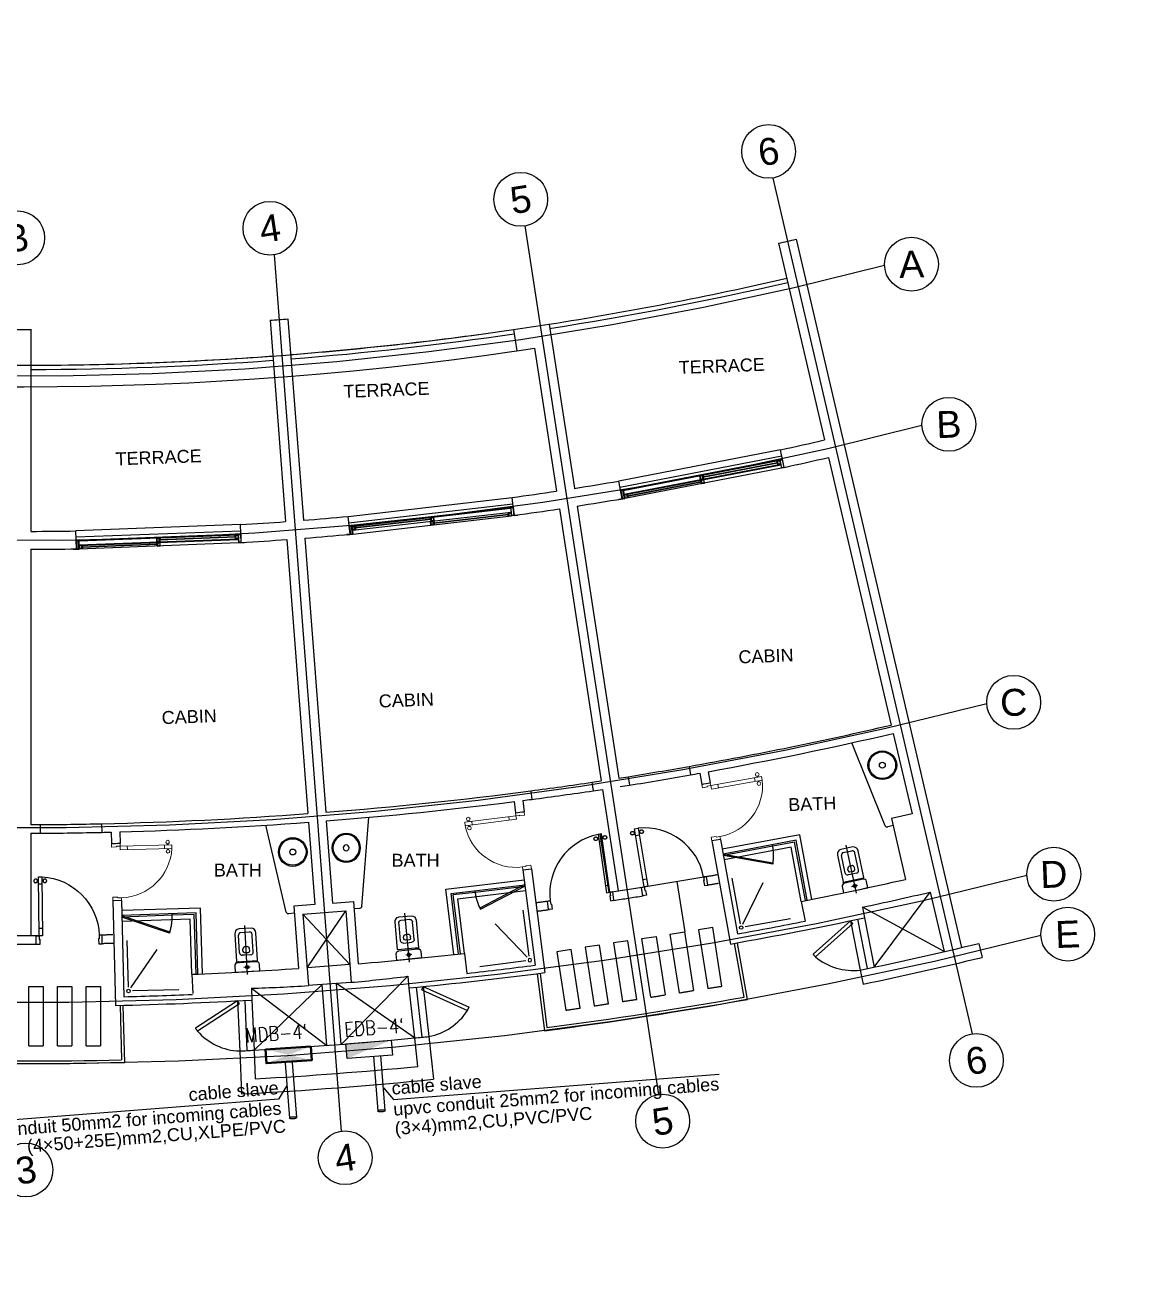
# Model space of a CAD drawing. Extents: x -508 to 92, y -98 to -31.
# Drawn here: x -218.57915 to -218.5573, y -87.69536 to -87.67073 of the extents above; entities that cross this region are included whole.
import ezdxf
from ezdxf.enums import TextEntityAlignment as Align

# ---------------------------------------------------------------- set-up
doc = ezdxf.new("R2010")
doc.units = 0
doc.header["$MEASUREMENT"] = 0
for name, pattern in [('DASHDOT', [1, 0.5, -0.25, 0, -0.25]), ('DASHED', [19.05, 12.7, -6.35]), ('HIDDEN2', [0.1875, 0.125, -0.0625]), ('NHIDDEN', [0.175, 0.1, -0.075])]:
    doc.linetypes.add(name, pattern=pattern)
doc.layers.get('0').update_dxf_attribs({"linetype": 'CONTINUOUS', "lineweight": 30})
for name, color, linetype in [('A-HID', 7, 'NHIDDEN'), ('A-STR-H', 1, 'NHIDDEN'), ('A-STR-S', 2, 'CONTINUOUS'), ('A-TEXT', 7, 'CONTINUOUS'), ('A-WALL', 6, 'CONTINUOUS'), ('AX', 9, 'DASHDOT'), ('AX-N', 8, 'CONTINUOUS'), ('E-POWER', 4, 'CONTINUOUS'), ('EL-HID', 9, 'NHIDDEN'), ('EL-WIN', 153, 'CONTINUOUS'), ('ELEC', 6, 'CONTINUOUS'), ('ELEV 1', 40, 'CONTINUOUS'), ('LIGHTING RACEWAY CE', 1, 'DASHED'), ('San', 5, 'CONTINUOUS'), ('TEXT-LIGHTING', 9, 'CONTINUOUS'), ('Wood', 36, 'DASHED')]:
    doc.layers.add(name, color=color, linetype=linetype)
for name, color, linetype, lineweight in [('DOOR', 221, 'CONTINUOUS', 5), ('glass', 2, 'CONTINUOUS', 9), ('Power', 5, 'CONTINUOUS', 40)]:
    doc.layers.add(name, color=color, linetype=linetype, lineweight=lineweight)
doc.styles.add('APLUS', font='arial.ttf', dxfattribs={"width": 0.6})
doc.styles.add('Arial', font='arial.ttf')
doc.styles.add('TXT', font='romans.shx', dxfattribs={"width": 0.8})

# ---------------------------------------------------------------- blocks, each defined once
blk = doc.blocks.new('dd5')
at = {"layer": 'Wood', "color": 8}
for p, q in [((-1.604, 0.529), (-1.62, 0.526)), ((-1.181, 0.628), (-1.166, 0.632)), ((-1.177, 0.613), (-1.162, 0.617)), ((-1.105, 0.593), (-1.153, 0.581)), ((-1.102, 0.647), (-1.117, 0.644)), ((-1.098, 0.633), (-1.114, 0.629)), ((-1.684, 0.512), (-1.669, 0.515)), ((-1.681, 0.497), (-1.665, 0.5)), ((-1.657, 0.464), (-1.608, 0.475)), ((-1.601, 0.514), (-1.616, 0.511)), ((-0.098, -0.025), (-0.127, 0.091)), ((-1.523, -0.142), (-1.475, -0.131)), ((-0.957, -0.009), (-1.005, -0.021)), ((-2.286, -0.536), (-2.312, -0.418))]:
    blk.add_line(p, q, dxfattribs=at)
for points in [[(-1.453, -0.228), (-1.63, 0.572), (-1.679, 0.561), (-1.502, -0.239)], [(-0.982, -0.119), (-1.177, 0.678), (-1.129, 0.69), (-0.933, -0.107)], [(-0.098, -0.025), (-0.127, 0.091), (-0.166, 0.082), (-0.154, 0.033), (-0.164, 0.031), (-0.147, -0.037)], [(-0.992, -0.245), (-1.02, -0.128), (-0.982, -0.119), (-0.97, -0.167), (-0.96, -0.165), (-0.943, -0.233)], [(-1.388, -0.337), (-1.414, -0.22), (-1.453, -0.228), (-1.442, -0.277), (-1.452, -0.279), (-1.437, -0.348)], [(-2.286, -0.536), (-2.312, -0.418), (-2.273, -0.41), (-2.262, -0.459), (-2.253, -0.456), (-2.238, -0.525)]]:
    blk.add_lwpolyline(points, close=True, dxfattribs=at)
for centre in [(-1.706, 0.499), (-1.58, 0.527), (-1.202, 0.615), (-1.077, 0.646)]:
    blk.add_circle(centre, 0.025, dxfattribs=at)
for centre, radius, start, end in [((-0.977, -0.137), 0.84, 15.0916, 100.3721), ((-1.449, -0.247), 0.84, 105.8928, 191.1732), ((-13.81, 53.801), 55.425, 284.251, 284.4464), ((-13.81, 53.801), 55.545, 284.2798, 284.4465), ((-13.81, 53.801), 55.425, 282.8822, 283.3827), ((-13.81, 53.801), 55.545, 282.918, 283.3468), ((-13.81, 53.801), 55.425, 281.8166, 282.0138), ((-13.81, 53.801), 55.545, 281.8163, 281.985)]:
    blk.add_arc(centre, radius, start, end, dxfattribs=at)
blk = doc.blocks.new('p2')
at = {"layer": 'San', "color": 8, "linetype": 'DASHDOT'}
blk.add_line((-0.052, 0), (0.811, 0), dxfattribs=at)
at = {"layer": 'San', "color": 8}
for p, q in [((0.078, 0.057), (0.078, -0.05)), ((0.291, 0.032), (0.291, 0.076)), ((0.291, -0.076), (0.291, 0.032)), ((0.335, 0.119), (0.648, 0.119)), ((0.335, 0.033), (0.335, -0.033)), ((0.362, 0.06), (0.394, 0.06)), ((0.437, -0.017), (0.437, 0.017)), ((0.691, 0.076), (0.691, -0.076)), ((0.335, -0.119), (0.618, -0.119)), ((0.362, -0.06), (0.394, -0.06)), ((0.618, -0.119), (0.648, -0.119))]:
    blk.add_line(p, q, dxfattribs=at)
for points in [[(0, 0.217), (0, -0.216), (0.114, -0.216, 0.414214), (0.164, -0.166), (0.164, 0.167, 0.414214), (0.114, 0.217)], [(0.183, 0.18), (0.183, -0.18, 0.414214), (0.188, -0.185), (0.669, -0.185, 0.389121), (0.755, -0.106), (0.755, 0.105, 0.394053), (0.669, 0.185), (0.188, 0.185, 0.414214)]]:
    blk.add_lwpolyline(points, format="xyb", close=True, dxfattribs=at)
for points in [[(0.168, 0.147), (0.164, 0.147)], [(0.168, 0.147), (0.168, 0.131), (0.164, 0.131)], [(0.172, 0.191), (0.178, 0.191)]]:
    blk.add_lwpolyline(points, dxfattribs=at)
for points in [[(0.168, 0.136), (0.17, 0.136, 0.488913), (0.178, 0.146), (0.178, 0.191)], [(0.168, 0.142), (0.17, 0.142, 0.559211), (0.172, 0.145), (0.172, 0.191)]]:
    blk.add_lwpolyline(points, format="xyb", dxfattribs=at)
for radius in [0.0286, 0.0184]:
    blk.add_circle((0.078, 0), radius, dxfattribs=at)
for centre, radius, start, end in [((0.335, 0.076), 0.0434, 90, 180), ((0.362, 0.033), 0.0271, 90, 180), ((0.394, 0.017), 0.0434, 0, 90), ((0.648, 0.076), 0.0434, 0, 90), ((0.335, -0.076), 0.0434, 180, 270), ((0.362, -0.033), 0.0271, 180, 270), ((0.394, -0.017), 0.0434, 270, 0), ((0.648, -0.076), 0.0434, 270, 0)]:
    blk.add_arc(centre, radius, start, end, dxfattribs=at)
blk = doc.blocks.new('C-Van')
at = {"layer": 'San', "color": 8}
for p, q in [((-0.403, -0.077), (-0.594, 1.154)), ((-0.295, -0.1), (-0.372, -0.101))]:
    blk.add_line(p, q, dxfattribs=at)
for radius in [0.2, 0.185, 0.0408]:
    blk.add_circle((-0.249, 0.753), radius, dxfattribs=at)
blk.add_arc((-0.37, -0.066), 0.0348, 198.8383, 266.8834, dxfattribs=at)
blk = doc.blocks.new('shc')
at = {"layer": 'San', "color": 8}
for p, q in [((-0.003, 0.055), (-0.035, 0.701)), ((0.031, 0.046), (0.386, 0.586)), ((0.7, 0.036), (0.055, 0.003))]:
    blk.add_line(p, q, dxfattribs=at)
blk.add_circle((0, 0), 0.024, dxfattribs=at)
blk = doc.blocks.new('AXBULB')
blk.add_circle((0, 0), 0.5)
at = {"style": 'APLUS'}
blk.add_attdef('OP', text='', height=0.5, dxfattribs=at).set_placement((0, 0), align=Align.MIDDLE_CENTER)
blk = doc.blocks.new('d-80')
at = {"layer": 'DOOR', "color": 9}
for p, q in [((0.694, 0.792), (0.71, 0.792)), ((0.694, 0.777), (0.71, 0.777)), ((0.71, 0.74), (0.76, 0.74)), ((0.776, 0.792), (0.76, 0.792)), ((0.776, 0.777), (0.76, 0.777)), ((0.71, 0.22), (0.76, 0.22))]:
    blk.add_line(p, q, dxfattribs=at)
for points in [[(0.76, 0.12), (0.76, 0.84), (0.71, 0.84), (0.71, 0.12)], [(0, 0), (0, 0.12), (0.04, 0.12), (0.04, 0.07), (0.05, 0.07), (0.05, 0)], [(0.8, 0), (0.8, 0.12), (0.76, 0.12), (0.76, 0.07), (0.75, 0.07), (0.75, 0)]]:
    blk.add_lwpolyline(points, close=True, dxfattribs=at)
for centre in [(0.67, 0.785), (0.8, 0.785)]:
    blk.add_circle(centre, 0.025, dxfattribs=at)
blk.add_arc((0.763, 0.119), 0.723, 94.2305, 179.8897, dxfattribs=at)
blk = doc.blocks.new('62')
at = {"layer": 'E-POWER', "color": 4}
for p, q in [((0.44, 0.291), (-0.44, 0.291)), ((-0.44, 0.291), (-0.44, 0)), ((0.44, 0), (0.44, 0.291)), ((-0.44, 0), (0.44, 0))]:
    blk.add_line(p, q, dxfattribs=at)
at = {"layer": 'E-POWER', "color": 4, "linetype": 'Continuous'}
blk.add_solid([(-0.44, 0.291), (0.44, 0), (-0.44, 0), (0.44, 0)], dxfattribs=at)
blk = doc.blocks.new('A$C3EF03976')
at = {"layer": 'AX-N', "color": 3}
for p, q in [((0, 0.797, 0.002), (0, 0.027, 0.002)), ((0.1, 0.797, 0.002), (0.1, 0.027, 0.002))]:
    blk.add_line(p, q, dxfattribs=at)
blk.add_ellipse((0.05, 0.027, 0.002), major_axis=(0.0502, 0), ratio=0.307183, dxfattribs=at)
blk = doc.blocks.new('hh')
at = {"layer": 'A-HID', "color": 8}
for p, q in [((-158.316, 5.532, -0.019), (-157.535, 6.577, -0.019)), ((-165.627, 5.569, -0.019), (-166.281, 6.272, -0.019)), ((-166.223, 5.524, -0.019), (-165.684, 6.317, -0.019)), ((-157.342, 5.749, -0.019), (-158.481, 6.367, -0.019)), ((-158.452, 6.219, -0.019), (-158.316, 5.532, -0.019)), ((-165.63, 5.569, -0.019), (-166.223, 5.524, -0.019)), ((-165.747, 4.456, -0.019), (-164.82, 5.404, -0.019)), ((-166.996, 5.237, -0.019), (-165.946, 4.441, -0.019)), ((-166.011, 5.289, -0.019), (-166.962, 4.374, -0.019)), ((-165.611, 5.32, -0.019), (-166.208, 5.274, -0.019)), ((-165.611, 5.32, -0.019), (-166.208, 5.274, -0.019)), ((-165.946, 4.441, -0.019), (-166.011, 5.289, -0.019)), ((-165.747, 4.456, -0.019), (-165.812, 5.305, -0.019)), ((-164.725, 4.546, -0.019), (-165.812, 5.305, -0.019)), ((-164.802, 5.241, -0.019), (-164.725, 4.546, -0.019)), ((-166.992, 5.074, -0.019), (-166.962, 4.374, -0.019))]:
    blk.add_line(p, q, dxfattribs=at)
at = {"layer": 'A-HID', "color": 8, "elevation": -0.019}
for points in [[(-160.638, 5.236, 0.000875), (-160.44, 5.266), (-160.567, 6.083), (-160.764, 6.053)], [(-161.231, 5.145, -0.000875), (-161.429, 5.113), (-161.555, 5.931), (-161.357, 5.961)], [(-160.836, 5.206, -0.000875), (-161.033, 5.174), (-161.16, 5.992), (-160.962, 6.022)], [(-162.615, 4.931, 0.000875), (-162.417, 4.961), (-162.543, 5.778), (-162.741, 5.747)], [(-162.219, 4.992, 0.000875), (-162.022, 5.022), (-162.148, 5.839), (-162.346, 5.808)], [(-161.824, 5.053, 0.000875), (-161.626, 5.083), (-161.753, 5.9), (-161.95, 5.869)], [(-169.901, 4.435, -0.000875), (-170.101, 4.434), (-170.1, 5.261), (-169.9, 5.261)], [(-169.501, 4.434, -0.000875), (-169.701, 4.434), (-169.7, 5.261), (-169.5, 5.261)], [(-169.101, 4.434, -0.000875), (-169.301, 4.434), (-169.3, 5.261), (-169.1, 5.26)]]:
    blk.add_lwpolyline(points, format="xyb", close=True, dxfattribs=at)
at = {"layer": 'A-HID', "color": 8}
for centre, radius, start, end in [((-170.199, 61.39, -0.019), 47.47, 269.487, 278.3023), ((-170.199, 61.39, -0.019), 47.77, 269.4902, 278.3023), ((-170.246, 61.179, -0.019), 53.67, 279.111, 280.0313), ((-170.246, 61.179, -0.019), 53.79, 279.1102, 280.0317), ((-170.101, 61.201, -0.019), 53.67, 277.4919, 278.4106), ((-170.101, 61.201, -0.019), 53.79, 277.4915, 278.4114), ((-170.289, 61.187, -0.019), 53.67, 270.3691, 271.2842), ((-170.289, 61.187, -0.019), 53.79, 270.3683, 271.2845), ((-158.611, 6.302, -0.019), 0.817, 230.0683, 276.9767), ((-164.675, 5.368, -0.019), 0.817, 280.5332, 327.4416), ((-167.137, 5.18, -0.019), 0.817, 221.3101, 268.2214)]:
    blk.add_arc(centre, radius, start, end, dxfattribs=at)
at = {"layer": 'A-STR-H', "color": 8, "elevation": -0.019}
for points in [[(-162.975, 5.445), (-162.881, 4.69, 0.01213), (-160.131, 5.115), (-160.264, 5.86)], [(-168.828, 4.999), (-168.807, 4.239, -0.01213), (-171.59, 4.243), (-171.571, 4.999)]]:
    blk.add_lwpolyline(points, format="xyb", dxfattribs=at)
at = {"layer": 'A-STR-H', "color": 8}
for start, end in [(278.9056, 282.9817), (274.5282, 278.3029), (270.1507, 274.2268)]:
    blk.add_arc((-170.199, 61.39, -0.019), 47.53, start, end, dxfattribs=at)
at = {"layer": 'A-STR-S', "color": 8, "elevation": -0.019}
for points in [[(-163.014, 5.439), (-162.915, 4.645, 0.01248), (-160.084, 5.083), (-160.224, 5.867)], [(-168.789, 5), (-168.766, 4.2, -0.01248), (-171.631, 4.204), (-171.611, 5)]]:
    blk.add_lwpolyline(points, format="xyb", dxfattribs=at)
at = {"layer": 'A-STR-S', "color": 8}
for start, end in [(278.9058, 282.9816), (274.5283, 278.3023), (270.1509, 274.2266)]:
    blk.add_arc((-170.199, 61.39, -0.019), 47.47, start, end, dxfattribs=at)
at = {"layer": 'A-TEXT', "color": 2, "extrusion": (-4.31055e-07, -1.685e-08, 1)}
for p, q in [((-166.508, 3.875, -0.019), (-166.623, 3.691, -0.019)), ((-165.158, 3.849, -0.02), (-165.016, 3.685, -0.02))]:
    blk.add_line(p, q, dxfattribs=at)
at = {"layer": 'A-WALL', "color": 8, "extrusion": (-5.5e-15, -2.9e-15, -1)}
for p, q in [((-159.649, 15.62, -0.019), (-159.009, 12.879, -0.019)), ((-159.405, 15.677, -0.019), (-157.102, 5.805, -0.019)), ((-162.85, 14.493, -0.019), (-162.497, 12.205, -0.019)), ((-162.459, 11.958, -0.019), (-161.875, 8.166, -0.019)), ((-158.052, 8.789, -0.019), (-157.79, 7.669, -0.019)), ((-161.747, 8.186, -0.019), (-161.729, 8.067, -0.019)), ((-158.076, 7.602, -0.019), (-157.879, 6.755, -0.019)), ((-157.535, 6.577, -0.019), (-157.342, 5.749, -0.019)), ((-156.859, 5.862, -0.019), (-156.813, 5.668, -0.019))]:
    blk.add_line(p, q, dxfattribs=at)
at = {"layer": 'A-WALL', "color": 8, "extrusion": (-5.9e-15, -2e-15, -1)}
for p, q in [((-170.074, 14.421, -0.019), (-170.074, 11.608, -0.019)), ((-166.738, 14.548, -0.019), (-166.523, 11.741, -0.019)), ((-166.504, 11.492, -0.019), (-166.212, 7.672, -0.019)), ((-170.074, 11.358, -0.019), (-170.074, 7.517, -0.019)), ((-169.944, 7.518, -0.019), (-169.944, 7.398, -0.019)), ((-170.074, 7.397, -0.019), (-170.074, 5.969, -0.019)), ((-166.409, 6.382, -0.019), (-166.343, 5.515, -0.019)), ((-166.281, 6.272, -0.019), (-166.204, 5.274, -0.019))]:
    blk.add_line(p, q, dxfattribs=at)
at = {"layer": 'A-WALL', "color": 8, "extrusion": (6.1e-15, -1.1e-15, -1)}
for p, q in [((-166.489, 14.567, -0.019), (-166.274, 11.76, -0.019)), ((-163.344, 14.418, -0.019), (-163.298, 14.121, -0.019)), ((-163.051, 14.158, -0.019), (-162.744, 12.167, -0.019)), ((-162.706, 11.919, -0.019), (-162.122, 8.128, -0.019)), ((-166.255, 11.511, -0.019), (-165.963, 7.691, -0.019)), ((-162.251, 8.108, -0.019), (-162.233, 7.99, -0.019)), ((-162.104, 8.009, -0.019), (-161.886, 6.593, -0.019)), ((-166.204, 7.552, -0.019), (-166.116, 6.405, -0.019)), ((-165.955, 7.571, -0.019), (-165.867, 6.424, -0.019)), ((-162.14, 7.385, -0.019), (-162.015, 6.573, -0.019)), ((-165.574, 6.446, -0.019), (-165.508, 5.579, -0.019)), ((-165.684, 6.317, -0.019), (-165.608, 5.32, -0.019))]:
    blk.add_line(p, q, dxfattribs=at)
at = {"layer": 'A-WALL', "color": 8}
for p, q in [((-159.573, 12.497, -0.019), (-159.621, 12.742, -0.019)), ((-161.831, 12.06, -0.019), (-161.879, 12.305, -0.019)), ((-163.336, 11.828, -0.019), (-163.365, 12.077, -0.019)), ((-165.621, 11.565, -0.019), (-165.65, 11.814, -0.019)), ((-167.139, 11.449, -0.019), (-167.149, 11.699, -0.019)), ((-169.437, 11.361, -0.019), (-169.447, 11.611, -0.019)), ((-157.79, 7.669, -0.019), (-158.076, 7.602, -0.019)), ((-160.461, 7.313, -0.019), (-160.579, 7.292, -0.019)), ((-163.213, 6.889, -0.019), (-163.094, 6.904, -0.019)), ((-161.886, 6.593, -0.019), (-161.639, 6.631, -0.019)), ((-168.81, 6.459, -0.019), (-168.93, 6.456, -0.019)), ((-165.867, 6.424, -0.019), (-165.574, 6.446, -0.019)), ((-159.334, 6.447, -0.019), (-159.279, 6.172, -0.019)), ((-166.116, 6.405, -0.019), (-166.409, 6.382, -0.019)), ((-166.281, 6.272, -0.019), (-165.684, 6.317, -0.019)), ((-158.481, 6.367, -0.019), (-158.452, 6.22, -0.019)), ((-170.074, 5.969, -0.019), (-170.325, 5.969, -0.019)), ((-164.027, 5.724, -0.019), (-163.996, 5.445, -0.019)), ((-167.828, 5.432, -0.019), (-167.816, 5.164, -0.019)), ((-164.82, 5.404, -0.019), (-164.802, 5.241, -0.019)), ((-158.512, 5.491, -0.019), (-158.473, 5.295, -0.019)), ((-166.999, 5.238, -0.019), (-166.992, 5.074, -0.019)), ((-164.724, 4.543, -0.019), (-164.681, 4.148, -0.019)), ((-164.526, 4.565, -0.019), (-164.46, 3.969, -0.019)), ((-167.162, 4.363, -0.019), (-167.137, 3.764, -0.019)), ((-166.962, 4.372, -0.019), (-166.946, 3.975, -0.019))]:
    blk.add_line(p, q, dxfattribs=at)
at = {"layer": 'A-WALL', "color": 8, "extrusion": (6.2e-15, -2e-16, -1)}
blk.add_line((-158.952, 12.636, -0.019), (-158.082, 8.905, -0.019), dxfattribs=at)
at = {"layer": 'A-WALL', "color": 8, "extrusion": (-1.67114e-11, 8.31802e-11, -1)}
for p, q in [((-160.897, 8.329, -0.019), (-160.876, 8.211, -0.019)), ((-160.748, 8.234, -0.019), (-160.72, 8.079, -0.019)), ((-160.63, 8.255, -0.019), (-160.602, 8.1, -0.019)), ((-160.579, 7.292, -0.019), (-160.321, 5.854, -0.019)), ((-160.461, 7.313, -0.019), (-160.224, 5.994, -0.019))]:
    blk.add_line(p, q, dxfattribs=at)
at = {"layer": 'A-WALL', "color": 8, "extrusion": (-9.109e-12, 8.43519e-11, -1)}
for p, q in [((-163.103, 7.989, -0.019), (-163.088, 7.87, -0.019)), ((-163.336, 7.838, -0.019), (-163.316, 7.682, -0.019)), ((-163.217, 7.854, -0.019), (-163.197, 7.697, -0.019)), ((-163.213, 6.889, -0.019), (-163.042, 5.56, -0.019)), ((-163.094, 6.904, -0.019), (-162.907, 5.456, -0.019))]:
    blk.add_line(p, q, dxfattribs=at)
at = {"layer": 'A-WALL', "color": 8, "extrusion": (-3.8674e-12, 8.47541e-11, -1)}
for p, q in [((-169.087, 7.53, -0.019), (-169.084, 7.41, -0.019)), ((-168.954, 7.413, -0.019), (-168.95, 7.256, -0.019)), ((-168.834, 7.416, -0.019), (-168.83, 7.259, -0.019)), ((-168.93, 6.456, -0.019), (-168.894, 4.997, -0.019)), ((-168.81, 6.459, -0.019), (-168.777, 5.12, -0.019))]:
    blk.add_line(p, q, dxfattribs=at)
at = {"layer": 'A-WALL', "color": 8}
for centre, radius, start, end in [((-170.199, 61.39, -0.019), 46.97, 282.9799, 283.2849), ((-170.199, 61.39, -0.019), 46.97, 269.8475, 270.1525), ((-170.199, 61.39, -0.019), 46.97, 274.225, 274.53), ((-170.199, 61.39, -0.019), 47.47, 278.3023, 278.9058), ((-170.199, 61.39, -0.019), 47.77, 278.3052, 278.605), ((-170.199, 61.39, -0.019), 49.785, 282.2672, 282.9893), ((-170.199, 61.39, -0.019), 50.035, 282.2606, 282.9893), ((-170.199, 61.39, -0.019), 49.785, 277.8899, 278.6118), ((-170.199, 61.39, -0.019), 49.785, 278.8981, 279.62), ((-170.199, 61.39, -0.019), 50.035, 278.8981, 279.6266), ((-170.199, 61.39, -0.019), 49.785, 274.5206, 275.2427), ((-170.199, 61.39, -0.019), 50.035, 277.8833, 278.6118), ((-170.199, 61.39, -0.019), 49.785, 273.5123, 274.2343), ((-170.199, 61.39, -0.019), 49.785, 270.1431, 270.8651), ((-170.199, 61.39, -0.019), 50.035, 273.5057, 274.2343), ((-170.199, 61.39, -0.019), 50.035, 274.5206, 275.2493), ((-170.199, 61.39, -0.019), 50.035, 270.1431, 270.8717), ((-170.246, 61.179, -0.019), 53.67, 280.0313, 283.099), ((-170.246, 61.179, -0.019), 53.79, 280.298, 283.102), ((-170.246, 61.179, -0.019), 53.67, 278.9722, 279.111), ((-170.246, 61.179, -0.019), 53.79, 280.0317, 280.1701), ((-170.101, 61.201, -0.019), 53.67, 274.4226, 277.4919), ((-170.101, 61.201, -0.019), 53.67, 278.4106, 278.5494), ((-170.101, 61.201, -0.019), 53.79, 278.4114, 278.5499), ((-170.246, 61.179, -0.019), 53.79, 278.9717, 279.1102), ((-170.235, 61.143, -0.019), 53.91, 280.1661, 280.2936), ((-170.101, 61.201, -0.019), 53.79, 274.4212, 277.2252), ((-170.101, 61.201, -0.019), 53.79, 277.3531, 277.4915), ((-170.289, 61.187, -0.019), 53.67, 271.2842, 274.3572), ((-170.1, 61.164, -0.019), 53.91, 277.2296, 277.3571), ((-170.289, 61.187, -0.019), 53.67, 270.2303, 270.3691), ((-170.289, 61.187, -0.019), 53.79, 271.5508, 274.3559), ((-170.289, 61.187, -0.019), 53.79, 270.2298, 270.3683), ((-170.289, 61.187, -0.019), 53.79, 271.2845, 271.423), ((-170.285, 61.149, -0.019), 53.91, 271.4189, 271.5465), ((-170.206, 61.392, -0.019), 56.01, 281.1927, 282.7143), ((-170.206, 61.392, -0.019), 56.26, 282.029, 283.0153), ((-170.212, 61.39, -0.019), 56.41, 280.0997, 282.0328), ((-170.206, 61.392, -0.019), 56.29, 280.2139, 281.1927), ((-170.16, 61.232, -0.019), 56.945, 281.8031, 283.5077), ((-170.203, 61.392, -0.019), 56.01, 274.8089, 276.3305), ((-170.203, 61.392, -0.019), 56.29, 276.3305, 277.3093), ((-170.16, 61.232, -0.019), 57.145, 281.8009, 283.5064), ((-170.201, 61.392, -0.019), 56.01, 272.4244, 273.9494), ((-167.234, 24.255, -0.019), 19.004, 274.8993, 277.2982), ((-170.197, 61.393, -0.019), 56.41, 275.49, 277.4235), ((-167.482, 24.236, -0.019), 19.004, 271.4567, 273.8556), ((-170.201, 61.392, -0.019), 56.41, 271.327, 273.2606), ((-170.201, 61.392, -0.019), 56.29, 271.4492, 272.4244), ((-170.188, 61.228, -0.019), 56.945, 275.5056, 275.7068), ((-170.188, 61.228, -0.019), 56.945, 273.046, 273.2473), ((-170.188, 61.228, -0.019), 57.345, 273.24156, 275.51132), ((-170.188, 61.228, -0.019), 57.545, 273.03957, 275.71332)]:
    blk.add_arc(centre, radius, start, end, dxfattribs=at)
at = {"layer": 'AX', "color": 8, "extrusion": (-5.5e-15, -2.9e-15, -1)}
blk.add_line((-159.732, 16.529, -0.019), (-156.95, 4.603, -0.019), dxfattribs=at)
at = {"layer": 'AX', "color": 8, "extrusion": (6.1e-15, -1.1e-15, -1)}
blk.add_line((-163.187, 15.861, -0.019), (-161.323, 3.756, -0.019), dxfattribs=at)
at = {"layer": 'AX', "color": 8, "extrusion": (-5.9e-15, -2e-15, -1)}
blk.add_line((-166.683, 15.459, -0.019), (-165.748, 3.246, -0.019), dxfattribs=at)
at = {"layer": 'AX', "color": 8}
for centre, radius, start, end in [((-170.199, 61.39, -0.019), 47.62, 259.7489, 284.6284), ((-170.199, 61.39, -0.019), 49.91, 259.8176, 284.5597), ((-170.297, 61.201, -0.019), 53.73, 259.9922, 284.6063), ((-170.212, 61.39, -0.019), 56.35, 259.9939, 284.4095), ((-170.188, 61.228, -0.019), 57.045, 259.9609, 284.408)]:
    blk.add_arc(centre, radius, start, end, dxfattribs=at)
at = {"layer": 'AX-N'}
for p, q in [((-161.639, 6.631, -0.019), (-160.495, 6.824, -0.019)), ((-161.067, 6.727, -0.019), (-160.958, 6.023, -0.019))]:
    blk.add_line(p, q, dxfattribs=at)
at = {"layer": 'AX-N', "color": 2, "extrusion": (-4.31055e-07, -1.685e-08, 1)}
for p, q in [((-165.016, 3.685, -0.02), (-160.479, 4.04, -0.02)), ((-166.623, 3.691, -0.019), (-171.069, 3.342, -0.019))]:
    blk.add_line(p, q, dxfattribs=at)
at = {"layer": 'EL-HID', "color": 8}
for p, q in [((-159.621, 12.742, -0.019), (-161.879, 12.305, -0.019)), ((-159.604, 12.654, -0.019), (-161.862, 12.218, -0.019)), ((-165.65, 11.814, -0.019), (-163.365, 12.077, -0.019)), ((-165.639, 11.725, -0.019), (-163.354, 11.988, -0.019)), ((-167.149, 11.699, -0.019), (-169.447, 11.611, -0.019)), ((-167.145, 11.61, -0.019), (-169.444, 11.522, -0.019))]:
    blk.add_line(p, q, dxfattribs=at)
at = {"layer": 'EL-WIN', "color": 8, "ltscale": 0.5}
for p, q in [((-159.595, 12.61, -0.019), (-161.853, 12.174, -0.019)), ((-159.63, 12.593, -0.019), (-161.815, 12.171, -0.019)), ((-159.62, 12.539, -0.019), (-161.804, 12.117, -0.019)), ((-159.679, 12.584, -0.019), (-159.675, 12.564, -0.019)), ((-159.668, 12.55, -0.019), (-159.663, 12.551, -0.019)), ((-159.668, 12.55, -0.019), (-159.666, 12.541, -0.019)), ((-159.666, 12.541, -0.019), (-159.661, 12.542, -0.019)), ((-159.625, 12.566, -0.019), (-159.625, 12.566, -0.019)), ((-159.528, 12.501, -0.019), (-159.609, 12.485, -0.019)), ((-159.573, 12.497, -0.019), (-159.529, 12.505, -0.019)), ((-159.529, 12.505, -0.019), (-159.528, 12.501, -0.019)), ((-159.609, 12.485, -0.019), (-161.794, 12.063, -0.019)), ((-160.752, 12.376, -0.019), (-160.703, 12.386, -0.019)), ((-160.752, 12.376, -0.019), (-160.742, 12.327, -0.019)), ((-160.749, 12.359, -0.019), (-160.749, 12.359, -0.019)), ((-160.748, 12.354, -0.019), (-160.748, 12.354, -0.019)), ((-160.707, 12.38, -0.019), (-160.746, 12.372, -0.019)), ((-160.746, 12.372, -0.019), (-160.738, 12.333, -0.019)), ((-160.743, 12.332, -0.019), (-160.743, 12.332, -0.019)), ((-160.709, 12.339, -0.019), (-160.738, 12.333, -0.019)), ((-160.725, 12.331, -0.019), (-160.723, 12.321, -0.019)), ((-160.705, 12.37, -0.019), (-160.715, 12.368, -0.019)), ((-160.715, 12.368, -0.019), (-160.709, 12.339, -0.019)), ((-160.714, 12.363, -0.019), (-160.709, 12.364, -0.019)), ((-160.699, 12.366, -0.019), (-160.709, 12.364, -0.019)), ((-160.709, 12.364, -0.019), (-160.703, 12.335, -0.019)), ((-160.707, 12.38, -0.019), (-160.705, 12.37, -0.019)), ((-160.701, 12.351, -0.019), (-160.706, 12.35, -0.019)), ((-160.699, 12.341, -0.019), (-160.704, 12.34, -0.019)), ((-160.703, 12.386, -0.019), (-160.699, 12.366, -0.019)), ((-160.701, 12.351, -0.019), (-160.699, 12.341, -0.019)), ((-161.817, 12.181, -0.019), (-161.853, 12.174, -0.019)), ((-161.853, 12.174, -0.019), (-161.831, 12.06, -0.019)), ((-161.821, 12.175, -0.019), (-161.848, 12.17, -0.019)), ((-161.848, 12.17, -0.019), (-161.827, 12.062, -0.019)), ((-161.8, 12.067, -0.019), (-161.821, 12.175, -0.019)), ((-161.817, 12.181, -0.019), (-161.804, 12.117, -0.019)), ((-161.816, 12.176, -0.019), (-161.816, 12.176, -0.019)), ((-161.812, 12.154, -0.019), (-161.812, 12.154, -0.019)), ((-160.74, 12.317, -0.019), (-160.737, 12.298, -0.019)), ((-160.737, 12.298, -0.019), (-160.727, 12.3, -0.019)), ((-160.735, 12.288, -0.019), (-160.731, 12.268, -0.019)), ((-160.729, 12.284, -0.019), (-160.724, 12.285, -0.019)), ((-160.729, 12.284, -0.019), (-160.727, 12.274, -0.019)), ((-160.727, 12.274, -0.019), (-160.722, 12.275, -0.019)), ((-161.875, 12.047, -0.019), (-161.794, 12.063, -0.019)), ((-161.831, 12.06, -0.019), (-161.875, 12.051, -0.019)), ((-161.875, 12.051, -0.019), (-161.875, 12.047, -0.019)), ((-161.827, 12.062, -0.019), (-161.8, 12.067, -0.019)), ((-161.809, 12.139, -0.019), (-161.809, 12.139, -0.019)), ((-161.803, 12.112, -0.019), (-161.794, 12.063, -0.019)), ((-161.8, 12.095, -0.019), (-161.8, 12.095, -0.019)), ((-161.799, 12.09, -0.019), (-161.799, 12.09, -0.019)), ((-161.758, 12.116, -0.019), (-161.798, 12.108, -0.019)), ((-161.798, 12.108, -0.019), (-161.79, 12.069, -0.019)), ((-161.795, 12.068, -0.019), (-161.795, 12.068, -0.019)), ((-161.761, 12.074, -0.019), (-161.79, 12.069, -0.019)), ((-161.772, 12.118, -0.019), (-161.773, 12.123, -0.019)), ((-161.756, 12.106, -0.019), (-161.766, 12.104, -0.019)), ((-161.766, 12.104, -0.019), (-161.761, 12.074, -0.019)), ((-161.765, 12.099, -0.019), (-161.76, 12.1, -0.019)), ((-161.76, 12.1, -0.019), (-161.755, 12.07, -0.019)), ((-161.758, 12.116, -0.019), (-161.756, 12.106, -0.019)), ((-161.753, 12.086, -0.019), (-161.758, 12.085, -0.019)), ((-161.751, 12.076, -0.019), (-161.756, 12.075, -0.019)), ((-161.754, 12.121, -0.019), (-161.751, 12.102, -0.019)), ((-161.753, 12.086, -0.019), (-161.751, 12.076, -0.019)), ((-161.749, 12.092, -0.019), (-161.745, 12.072, -0.019)), ((-165.634, 11.68, -0.019), (-163.349, 11.943, -0.019)), ((-165.596, 11.675, -0.019), (-163.385, 11.929, -0.019)), ((-165.59, 11.62, -0.019), (-163.379, 11.874, -0.019)), ((-165.583, 11.565, -0.019), (-163.373, 11.82, -0.019)), ((-164.461, 11.805, -0.019), (-164.51, 11.799, -0.019)), ((-164.461, 11.805, -0.019), (-164.455, 11.756, -0.019)), ((-163.428, 11.864, -0.019), (-163.426, 11.844, -0.019)), ((-163.425, 11.834, -0.019), (-163.422, 11.814, -0.019)), ((-163.423, 11.859, -0.019), (-163.383, 11.864, -0.019)), ((-163.423, 11.859, -0.019), (-163.421, 11.849, -0.019)), ((-163.421, 11.849, -0.019), (-163.411, 11.85, -0.019)), ((-163.419, 11.829, -0.019), (-163.414, 11.83, -0.019)), ((-163.419, 11.829, -0.019), (-163.418, 11.82, -0.019)), ((-163.418, 11.82, -0.019), (-163.413, 11.82, -0.019)), ((-163.411, 11.846, -0.019), (-163.416, 11.845, -0.019)), ((-163.416, 11.845, -0.019), (-163.412, 11.815, -0.019)), ((-163.41, 11.866, -0.019), (-163.411, 11.871, -0.019)), ((-163.411, 11.85, -0.019), (-163.408, 11.821, -0.019)), ((-163.408, 11.821, -0.019), (-163.378, 11.824, -0.019)), ((-163.386, 11.939, -0.019), (-163.349, 11.943, -0.019)), ((-163.386, 11.939, -0.019), (-163.379, 11.874, -0.019)), ((-163.386, 11.934, -0.019), (-163.386, 11.934, -0.019)), ((-163.383, 11.912, -0.019), (-163.383, 11.912, -0.019)), ((-163.383, 11.864, -0.019), (-163.378, 11.824, -0.019)), ((-163.382, 11.897, -0.019), (-163.382, 11.897, -0.019)), ((-163.381, 11.935, -0.019), (-163.354, 11.938, -0.019)), ((-163.368, 11.825, -0.019), (-163.381, 11.935, -0.019)), ((-163.378, 11.869, -0.019), (-163.373, 11.82, -0.019)), ((-163.376, 11.852, -0.019), (-163.376, 11.852, -0.019)), ((-163.376, 11.847, -0.019), (-163.376, 11.847, -0.019)), ((-163.291, 11.829, -0.019), (-163.373, 11.82, -0.019)), ((-163.373, 11.825, -0.019), (-163.373, 11.825, -0.019)), ((-163.341, 11.828, -0.019), (-163.368, 11.825, -0.019)), ((-163.354, 11.938, -0.019), (-163.341, 11.828, -0.019)), ((-163.349, 11.943, -0.019), (-163.336, 11.828, -0.019)), ((-163.336, 11.828, -0.019), (-163.292, 11.833, -0.019)), ((-163.292, 11.833, -0.019), (-163.291, 11.829, -0.019)), ((-165.593, 11.647, -0.019), (-165.593, 11.647, -0.019)), ((-165.547, 11.645, -0.019), (-165.552, 11.644, -0.019)), ((-165.546, 11.635, -0.019), (-165.551, 11.634, -0.019)), ((-165.547, 11.645, -0.019), (-165.546, 11.635, -0.019)), ((-165.546, 11.68, -0.019), (-165.544, 11.66, -0.019)), ((-164.51, 11.799, -0.019), (-164.508, 11.78, -0.019)), ((-164.508, 11.78, -0.019), (-164.498, 11.781, -0.019)), ((-164.505, 11.795, -0.019), (-164.465, 11.8, -0.019)), ((-164.505, 11.795, -0.019), (-164.504, 11.785, -0.019)), ((-164.504, 11.785, -0.019), (-164.494, 11.786, -0.019)), ((-164.502, 11.765, -0.019), (-164.497, 11.766, -0.019)), ((-164.502, 11.765, -0.019), (-164.5, 11.755, -0.019)), ((-164.5, 11.755, -0.019), (-164.495, 11.756, -0.019)), ((-164.493, 11.781, -0.019), (-164.498, 11.781, -0.019)), ((-164.498, 11.781, -0.019), (-164.495, 11.751, -0.019)), ((-164.494, 11.786, -0.019), (-164.49, 11.756, -0.019)), ((-164.49, 11.756, -0.019), (-164.461, 11.76, -0.019)), ((-164.473, 11.753, -0.019), (-164.472, 11.743, -0.019)), ((-164.465, 11.8, -0.019), (-164.461, 11.76, -0.019)), ((-164.452, 11.726, -0.019), (-164.462, 11.725, -0.019)), ((-164.455, 11.71, -0.019), (-164.46, 11.71, -0.019)), ((-164.459, 11.788, -0.019), (-164.459, 11.788, -0.019)), ((-164.454, 11.7, -0.019), (-164.459, 11.7, -0.019)), ((-164.458, 11.783, -0.019), (-164.458, 11.783, -0.019)), ((-164.456, 11.76, -0.019), (-164.456, 11.76, -0.019)), ((-164.455, 11.71, -0.019), (-164.454, 11.7, -0.019)), ((-164.454, 11.746, -0.019), (-164.452, 11.726, -0.019)), ((-164.451, 11.716, -0.019), (-164.448, 11.696, -0.019)), ((-167.144, 11.565, -0.019), (-169.442, 11.477, -0.019)), ((-169.405, 11.478, -0.019), (-169.442, 11.477, -0.019)), ((-169.442, 11.477, -0.019), (-169.437, 11.361, -0.019)), ((-169.409, 11.473, -0.019), (-169.437, 11.472, -0.019)), ((-169.437, 11.472, -0.019), (-169.432, 11.362, -0.019)), ((-169.405, 11.363, -0.019), (-169.409, 11.473, -0.019)), ((-169.405, 11.478, -0.019), (-169.402, 11.413, -0.019)), ((-167.18, 11.553, -0.019), (-169.404, 11.468, -0.019)), ((-169.404, 11.473, -0.019), (-169.404, 11.473, -0.019)), ((-167.178, 11.498, -0.019), (-169.402, 11.413, -0.019)), ((-168.322, 11.51, -0.019), (-168.272, 11.511, -0.019)), ((-168.322, 11.51, -0.019), (-168.32, 11.46, -0.019)), ((-168.322, 11.492, -0.019), (-168.322, 11.492, -0.019)), ((-168.321, 11.487, -0.019), (-168.321, 11.487, -0.019)), ((-168.321, 11.465, -0.019), (-168.321, 11.465, -0.019)), ((-168.277, 11.506, -0.019), (-168.317, 11.505, -0.019)), ((-168.317, 11.505, -0.019), (-168.316, 11.465, -0.019)), ((-168.286, 11.466, -0.019), (-168.316, 11.465, -0.019)), ((-168.302, 11.46, -0.019), (-168.302, 11.45, -0.019)), ((-168.287, 11.496, -0.019), (-168.286, 11.466, -0.019)), ((-168.277, 11.496, -0.019), (-168.287, 11.496, -0.019)), ((-168.287, 11.491, -0.019), (-168.282, 11.491, -0.019)), ((-168.272, 11.492, -0.019), (-168.282, 11.491, -0.019)), ((-168.282, 11.491, -0.019), (-168.28, 11.461, -0.019)), ((-168.276, 11.476, -0.019), (-168.281, 11.476, -0.019)), ((-168.276, 11.466, -0.019), (-168.281, 11.466, -0.019)), ((-168.277, 11.506, -0.019), (-168.277, 11.496, -0.019)), ((-168.276, 11.476, -0.019), (-168.276, 11.466, -0.019)), ((-168.272, 11.511, -0.019), (-168.272, 11.492, -0.019)), ((-167.23, 11.551, -0.019), (-167.23, 11.531, -0.019)), ((-167.224, 11.517, -0.019), (-167.224, 11.507, -0.019)), ((-167.224, 11.517, -0.019), (-167.219, 11.517, -0.019)), ((-167.224, 11.507, -0.019), (-167.219, 11.507, -0.019)), ((-167.179, 11.526, -0.019), (-167.179, 11.526, -0.019)), ((-165.621, 11.565, -0.019), (-165.666, 11.56, -0.019)), ((-165.666, 11.56, -0.019), (-165.665, 11.556, -0.019)), ((-165.665, 11.556, -0.019), (-165.583, 11.565, -0.019)), ((-169.437, 11.361, -0.019), (-169.482, 11.359, -0.019)), ((-169.482, 11.359, -0.019), (-169.482, 11.355, -0.019)), ((-169.482, 11.355, -0.019), (-169.4, 11.358, -0.019)), ((-169.432, 11.362, -0.019), (-169.405, 11.363, -0.019)), ((-169.404, 11.451, -0.019), (-169.404, 11.451, -0.019)), ((-169.403, 11.436, -0.019), (-169.403, 11.436, -0.019)), ((-169.402, 11.408, -0.019), (-169.4, 11.358, -0.019)), ((-169.401, 11.391, -0.019), (-169.401, 11.391, -0.019)), ((-169.401, 11.386, -0.019), (-169.401, 11.386, -0.019)), ((-167.176, 11.443, -0.019), (-169.4, 11.358, -0.019)), ((-169.4, 11.363, -0.019), (-169.4, 11.363, -0.019)), ((-169.357, 11.405, -0.019), (-169.397, 11.403, -0.019)), ((-169.397, 11.403, -0.019), (-169.395, 11.364, -0.019)), ((-169.365, 11.365, -0.019), (-169.395, 11.364, -0.019)), ((-169.37, 11.41, -0.019), (-169.37, 11.414, -0.019)), ((-169.356, 11.395, -0.019), (-169.366, 11.395, -0.019)), ((-169.366, 11.395, -0.019), (-169.365, 11.365, -0.019)), ((-169.366, 11.39, -0.019), (-169.361, 11.39, -0.019)), ((-169.361, 11.39, -0.019), (-169.36, 11.36, -0.019)), ((-169.356, 11.375, -0.019), (-169.361, 11.375, -0.019)), ((-169.355, 11.365, -0.019), (-169.36, 11.365, -0.019)), ((-169.357, 11.405, -0.019), (-169.356, 11.395, -0.019)), ((-169.356, 11.375, -0.019), (-169.355, 11.365, -0.019)), ((-169.352, 11.41, -0.019), (-169.351, 11.39, -0.019)), ((-169.351, 11.38, -0.019), (-169.35, 11.36, -0.019)), ((-168.32, 11.45, -0.019), (-168.319, 11.43, -0.019)), ((-168.319, 11.43, -0.019), (-168.309, 11.43, -0.019)), ((-168.319, 11.42, -0.019), (-168.318, 11.4, -0.019)), ((-168.314, 11.415, -0.019), (-168.309, 11.415, -0.019)), ((-168.314, 11.415, -0.019), (-168.313, 11.405, -0.019)), ((-168.313, 11.405, -0.019), (-168.308, 11.405, -0.019)), ((-167.094, 11.446, -0.019), (-167.176, 11.443, -0.019)), ((-167.139, 11.449, -0.019), (-167.094, 11.451, -0.019)), ((-167.094, 11.451, -0.019), (-167.094, 11.446, -0.019))]:
    blk.add_line(p, q, dxfattribs=at)
at = {"layer": 'EL-WIN', "color": 8, "ltscale": 0.5, "elevation": -0.019}
for points in [[(-161.803, 12.112), (-159.619, 12.534)], [(-159.675, 12.564), (-159.665, 12.566), (-159.66, 12.537), (-159.621, 12.544), (-159.63, 12.593), (-159.679, 12.584)], [(-159.573, 12.497), (-159.595, 12.61), (-159.632, 12.603), (-159.609, 12.485)], [(-160.703, 12.335), (-160.742, 12.327)], [(-160.721, 12.27), (-160.682, 12.278), (-160.691, 12.327), (-160.74, 12.317)], [(-160.727, 12.3), (-160.721, 12.27)], [(-163.378, 11.869), (-165.589, 11.615)], [(-165.621, 11.565), (-165.634, 11.68), (-165.597, 11.684), (-165.583, 11.565)], [(-165.544, 11.66), (-165.554, 11.659), (-165.551, 11.629), (-165.59, 11.625), (-165.596, 11.675), (-165.546, 11.68)], [(-164.458, 11.695), (-164.498, 11.69), (-164.504, 11.74), (-164.454, 11.746)], [(-164.495, 11.751), (-164.455, 11.756)], [(-164.462, 11.725), (-164.458, 11.695)], [(-169.402, 11.408), (-167.178, 11.493)], [(-168.28, 11.461), (-168.32, 11.46)], [(-167.23, 11.531), (-167.22, 11.532), (-167.219, 11.502), (-167.179, 11.503), (-167.18, 11.553), (-167.23, 11.551)], [(-167.139, 11.449), (-167.144, 11.565), (-167.181, 11.563), (-167.176, 11.443)], [(-168.308, 11.4), (-168.268, 11.402), (-168.27, 11.452), (-168.32, 11.45)], [(-168.309, 11.43), (-168.308, 11.4)]]:
    blk.add_lwpolyline(points, dxfattribs=at)
for points in [[(-159.673, 12.58), (-159.634, 12.587), (-159.626, 12.548), (-159.656, 12.542), (-159.662, 12.572), (-159.671, 12.57)], [(-159.626, 12.599), (-159.599, 12.604), (-159.578, 12.496), (-159.605, 12.491)], [(-160.735, 12.314), (-160.695, 12.321), (-160.688, 12.282), (-160.717, 12.276), (-160.723, 12.306), (-160.733, 12.304)], [(-165.602, 11.679), (-165.629, 11.676), (-165.616, 11.567), (-165.589, 11.57)], [(-165.551, 11.675), (-165.59, 11.67), (-165.586, 11.63), (-165.556, 11.634), (-165.559, 11.664), (-165.55, 11.665)], [(-164.458, 11.74), (-164.498, 11.735), (-164.494, 11.696), (-164.464, 11.699), (-164.467, 11.729), (-164.457, 11.73)], [(-167.225, 11.547), (-167.185, 11.548), (-167.184, 11.508), (-167.214, 11.507), (-167.215, 11.537), (-167.225, 11.537)], [(-167.176, 11.558), (-167.148, 11.559), (-167.144, 11.45), (-167.171, 11.448)], [(-168.315, 11.445), (-168.275, 11.446), (-168.273, 11.406), (-168.303, 11.405), (-168.304, 11.435), (-168.314, 11.435)]]:
    blk.add_lwpolyline(points, close=True, dxfattribs=at)
at = {"layer": 'ELEV 1', "color": 8, "elevation": -0.019}
for points in [[(-159.187, 6.476), (-159.355, 7.377), (-160.436, 7.175)], [(-159.334, 6.447), (-159.475, 7.202), (-160.408, 7.028)], [(-164.176, 5.707), (-164.287, 6.617), (-163.195, 6.75)], [(-164.027, 5.724), (-164.12, 6.486), (-163.177, 6.601)], [(-167.678, 5.439), (-167.707, 6.354), (-168.806, 6.319)], [(-167.828, 5.432), (-167.852, 6.2), (-168.802, 6.169)]]:
    blk.add_lwpolyline(points, dxfattribs=at)
at = {"layer": 'glass', "color": 8}
for p, q in [((-159.665, 12.566, -0.019), (-160.709, 12.364, -0.019)), ((-159.664, 12.556, -0.019), (-160.707, 12.355, -0.019)), ((-160.727, 12.3, -0.019), (-161.76, 12.1, -0.019)), ((-160.725, 12.29, -0.019), (-161.758, 12.09, -0.019)), ((-164.462, 11.725, -0.019), (-163.416, 11.845, -0.019)), ((-164.46, 11.715, -0.019), (-163.415, 11.835, -0.019)), ((-165.554, 11.659, -0.019), (-164.498, 11.781, -0.019)), ((-165.553, 11.649, -0.019), (-164.497, 11.771, -0.019)), ((-167.22, 11.532, -0.019), (-168.282, 11.491, -0.019)), ((-167.219, 11.522, -0.019), (-168.281, 11.481, -0.019)), ((-168.309, 11.43, -0.019), (-169.361, 11.39, -0.019)), ((-168.309, 11.42, -0.019), (-169.361, 11.38, -0.019))]:
    blk.add_line(p, q, dxfattribs=at)
at = {"layer": 'Power', "extrusion": (-4.2686e-07, -2.10544e-08, 1), "elevation": -0.019}
blk.add_lwpolyline([(-166.802, 4.384), (-166.17, 4.425), (-166.157, 4.234), (-166.79, 4.192)], close=True, dxfattribs=at)
at = {"layer": 'Power', "extrusion": (-4.2686e-07, -2.10544e-08, 1)}
blk.add_solid([(-166.802, 4.384, -0.019), (-166.17, 4.425, -0.019), (-166.157, 4.234, -0.019), (-166.79, 4.192, -0.019)], dxfattribs=at)
at = {"layer": 'San', "color": 8}
for p, q in [((-159.732, 7.219, -0.019), (-159.736, 7.238, -0.019)), ((-163.88, 6.579, -0.019), (-163.882, 6.599, -0.019)), ((-168.104, 6.255, -0.019), (-168.105, 6.275, -0.019))]:
    blk.add_line(p, q, dxfattribs=at)
at = {"layer": 'San', "color": 8, "elevation": -0.019}
for points in [[(-159.25, 6.464), (-159.407, 7.301), (-160.423, 7.107)], [(-159.732, 7.219), (-160.42, 7.087)], [(-159.275, 6.459), (-159.428, 7.275), (-159.732, 7.219)], [(-164.112, 5.714), (-164.215, 6.56), (-163.187, 6.681)], [(-163.88, 6.579), (-163.185, 6.661)], [(-164.086, 5.717), (-164.187, 6.542), (-163.88, 6.579)], [(-167.743, 5.436), (-167.77, 6.287), (-168.804, 6.25)], [(-168.104, 6.255), (-168.804, 6.23)], [(-167.768, 5.435), (-167.795, 6.265), (-168.104, 6.255)]]:
    blk.add_lwpolyline(points, dxfattribs=at)
at = {"layer": 'San', "color": 8, "linetype": 'HIDDEN2', "elevation": -0.019}
for points in [[(-160.42, 7.087), (-160.416, 7.107), (-159.728, 6.985), (-159.731, 6.966)], [(-163.185, 6.661), (-163.194, 6.679), (-163.814, 6.356), (-163.805, 6.338)], [(-168.804, 6.23), (-168.797, 6.249), (-168.135, 6.024), (-168.142, 6.005)]]:
    blk.add_lwpolyline(points, close=True, dxfattribs=at)
at = {"layer": 'San', "color": 8, "linetype": 'HIDDEN2'}
for centre, start, end in [((-160.412, 7.089, -0.019), 351.373, 10.7709), ((-163.193, 6.661, -0.019), 186.7523, 206.1502), ((-168.795, 6.231, -0.019), 342.6259, 2.0238)]:
    blk.add_arc(centre, 0.692, start, end, dxfattribs=at)
at = {"layer": 'Wood', "color": 8}
for p, q in [((-158.647, 6.178, -0.019), (-159.17, 5.712, -0.019)), ((-158.614, 6.141, -0.019), (-159.135, 5.676, -0.019)), ((-158.647, 6.178, -0.019), (-158.512, 5.491, -0.019)), ((-158.614, 6.141, -0.019), (-158.647, 6.178, -0.019)), ((-158.55, 6.199, -0.019), (-158.414, 5.512, -0.019)), ((-164.702, 5.251, -0.019), (-164.625, 4.555, -0.019)), ((-164.623, 5.215, -0.019), (-164.603, 5.261, -0.019)), ((-164.623, 5.215, -0.019), (-163.987, 4.929, -0.019)), ((-164.603, 5.261, -0.019), (-163.964, 4.973, -0.019)), ((-164.603, 5.261, -0.019), (-164.526, 4.565, -0.019)), ((-167.192, 5.063, -0.019), (-167.779, 4.681, -0.019)), ((-167.192, 5.063, -0.019), (-167.162, 4.363, -0.019)), ((-167.165, 5.021, -0.019), (-167.192, 5.063, -0.019)), ((-167.092, 5.068, -0.019), (-167.062, 4.369, -0.019)), ((-167.165, 5.021, -0.019), (-167.75, 4.64, -0.019))]:
    blk.add_line(p, q, dxfattribs=at)
for centre, radius, start, end in [((-158.647, 6.178, -0.019), 0.7, 221.7499, 225.8454), ((-164.603, 5.261, -0.019), 0.7, 331.6645, 335.76), ((-167.192, 5.063, -0.019), 0.7, 212.9949, 217.0904), ((-170.188, 61.228, -0.019), 56.945, 273.2473, 275.5056)]:
    blk.add_arc(centre, radius, start, end, dxfattribs=at)
at = {"layer": 'A-WALL', "color": 8}
for name, p, rotation in [('C-Van', (-157.79, 7.669, -0.019), 13.14573419620248), ('C-Van', (-166.116, 6.405, -0.019), 4.398566800734283), ('shc', (-160.172, 6.083, -0.019), 7.263214767172379), ('shc', (-168.712, 5.2, -0.019), 358.516047371709)]:
    blk.add_blockref(name, p, dxfattribs=dict(at, rotation=rotation))
at = {"layer": 'A-WALL', "color": 8, "xscale": -1}
for name, p, rotation in [('C-Van', (-165.867, 6.424, -0.019), 4.377474580163703), ('shc', (-163.118, 5.629, -0.019), 10.25999400919398)]:
    blk.add_blockref(name, p, dxfattribs=dict(at, rotation=rotation))
at = {"layer": 'AX-N', "color": 8}
for p, xscale, yscale, zscale, rotation, values in [((-159.789, 16.9, -0.019), 0.7499999999999984, 0.7499999999999984, 0.7499999999999984, 8.754949275045599, {'OP': '6'}), ((-163.244, 16.232, -0.019), 0.7499999999999984, 0.7499999999999984, 0.7499999999999984, 8.754949275045599, {'OP': '5'}), ((-166.74, 15.829, -0.019), 0.7499999999999984, 0.7499999999999984, 0.7499999999999984, 8.754949275045599, {'OP': '4'}), ((-170.256, 15.695, -0.019), 0.7499999999999984, 0.7499999999999984, 0.7499999999999984, 8.754949275045599, {'OP': '3'}), ((-157.798, 15.328, -0.019), 0.7499999999999977, 0.7499999999999977, 0.7499999999999977, 2.1891577886566, {'OP': 'A'}), ((-157.277, 13.097, -0.019), 0.7499999999999977, 0.7499999999999977, 0.7499999999999977, 2.1891577886566, {'OP': 'B'}), ((-156.373, 9.222, -0.019), 0.7499999999999977, 0.7499999999999977, 0.7499999999999977, 2.1891577886566, {'OP': 'C'}), ((-155.814, 6.827, -0.019), 0.7499999999999977, 0.7499999999999977, 0.7499999999999977, 2.1891577886566, {'OP': 'D'}), ((-155.619, 5.991, -0.019), 0.7499999999999977, 0.7499999999999977, 0.7499999999999977, 2.1891577886566, {'OP': 'E'}), ((-156.893, 4.232, -0.019), 0.7499999999999984, 0.7499999999999984, 0.7499999999999984, 8.754949275045599, {'OP': '6'}), ((-161.266, 3.386, -0.019), 0.7499999999999984, 0.7499999999999984, 0.7499999999999984, 8.754949275045599, {'OP': '5'}), ((-165.691, 2.876, -0.019), 0.7499999999999984, 0.7499999999999984, 0.7499999999999984, 8.754949275045599, {'OP': '4'}), ((-170.142, 2.705, -0.019), 0.7499999999999984, 0.7499999999999984, 0.7499999999999984, 8.754949275045599, {'OP': '3'})]:
    blk.add_blockref('AXBULB', p, dxfattribs=dict(at, xscale=xscale, yscale=yscale, zscale=zscale, rotation=rotation)).add_auto_attribs(values)
at = {"layer": 'AX-N', "extrusion": (-4.31055e-07, -1.685e-08, 1), "rotation": 4.477110131450833}
for p in [(-166.466, 3.401, -0.02), (-165.235, 3.498, -0.02)]:
    blk.add_blockref('A$C3EF03976', p, dxfattribs=at)
at = {"layer": 'DOOR', "color": 8, "xscale": -1}
for p, rotation in [((-160.579, 7.292, -0.019), 280.1619419916537), ((-168.93, 6.456, -0.019), 271.4069926019049)]:
    blk.add_blockref('d-80', p, dxfattribs=dict(at, rotation=rotation))
at = {"layer": 'DOOR', "color": 8, "rotation": 97.34795678782675}
blk.add_blockref('d-80', (-163.095, 6.904, -0.019), dxfattribs=at)
at = {"layer": 'E-POWER', "color": 4, "linetype": 'Continuous', "extrusion": (-4.34044e-07, 2.13161e-08, 1), "xscale": -0.7200803963099102, "yscale": 0.7200803963933141, "zscale": 0.7200803963576825, "rotation": 184.4771101314545}
blk.add_blockref('62', (-165.366, 4.49, -0.019), dxfattribs=at)
at = {"layer": 'San', "color": 8}
for p, xscale, yscale, zscale, rotation in [((-158.574, 6.603, -0.019), 0.7951237645429391, 0.7951237645429391, 0.7951237645429391, 102.0248801270058), ((-164.799, 5.643, -0.019), -0.7951237645429412, 0.7951237645429501, 0.7951237645434892, 275.4983286493592), ((-167.053, 5.47, -0.019), 0.7951237645429521, 0.7951237645429521, 0.7951237645429521, 93.27771273154177)]:
    blk.add_blockref('p2', p, dxfattribs=dict(at, xscale=xscale, yscale=yscale, zscale=zscale, rotation=rotation))
at = {"layer": 'Wood', "color": 8, "rotation": 355.6520807188093}
blk.add_blockref('dd5', (-160.535, 6.694, -0.019), dxfattribs=at)
at = {"layer": 'Wood', "color": 8, "xscale": -1, "rotation": 13.07131731226968}
blk.add_blockref('dd5', (-171.426, 5.863, -0.019), dxfattribs=at)
at = {"layer": 'A-TEXT', "color": 8, "style": 'Arial'}
for s, rotation, p in [('TERRACE', 2.1892, (-161.039, 13.798, -0.019)), ('TERRACE', 2.1892, (-165.713, 13.464, -0.019)), ('TERRACE', 2.1892, (-168.889, 12.524, -0.019)), ('CABIN ', 2.1892, (-160.206, 9.764, -0.019)), ('CABIN ', 2.1892, (-165.22, 9.149, -0.019)), ('CABIN ', 2.1892, (-168.246, 8.918, -0.019)), ('BATH', 2.1892, (-159.512, 7.705, -0.019)), ('BATH', 0, (-167.522, 6.795, -0.019)), ('BATH', 0, (-165.045, 6.932, -0.019))]:
    blk.add_text(s, height=0.18, rotation=rotation, dxfattribs=at).set_placement(p)
at = {"layer": 'A-TEXT', "color": 2, "extrusion": (-4.31055e-07, -1.685e-08, 1), "style": 'Arial'}
for s, p in [('cable slave', (-165.037, 3.754, -0.02)), ('cable slave', (-167.867, 3.665, -0.019)), ('upvc conduit 25mm2 for incoming cables', (-165.014, 3.461, -0.02)), ('upvc conduit 50mm2 for incoming cables', (-171.117, 3.122, -0.019)), ('(3×4)mm2,CU,PVC/PVC', (-164.993, 3.193, -0.02)), ('(4×50+25E)mm2,CU,XLPE/PVC', (-170.12, 2.947, -0.019))]:
    blk.add_text(s, height=0.18, rotation=4.4771, dxfattribs=at).set_placement(p)
at = {"layer": 'TEXT-LIGHTING', "color": 2, "extrusion": (-4.34044e-07, 2.13169e-08, 1), "style": 'TXT', "width": 0.833333}
for s, p in [('MDB-4`', (-167.077, 4.479, -0.019)), ('EDB-4`', (-165.695, 4.561, -0.019))]:
    blk.add_text(s, height=0.2, rotation=4.033, dxfattribs=at).set_placement(p)

msp = doc.modelspace()

# ---------------------------------------------------------------- linework, layer by layer
at = {"layer": 'LIGHTING RACEWAY CE', "linetype": 'Continuous', "ltscale": 25}
msp.add_circle((-219.157042, -86.771061), 3.08414, dxfattribs=at)

# ---------------------------------------------------------------- block references
at = {"layer": 'ELEC', "color": 9, "xscale": 0.0014194373792975, "yscale": 0.0014194373792975, "zscale": 0.0014194374146127}
msp.add_blockref('hh', (-218.337625, -87.697224), dxfattribs=at)

doc.saveas('drawing.dxf')
